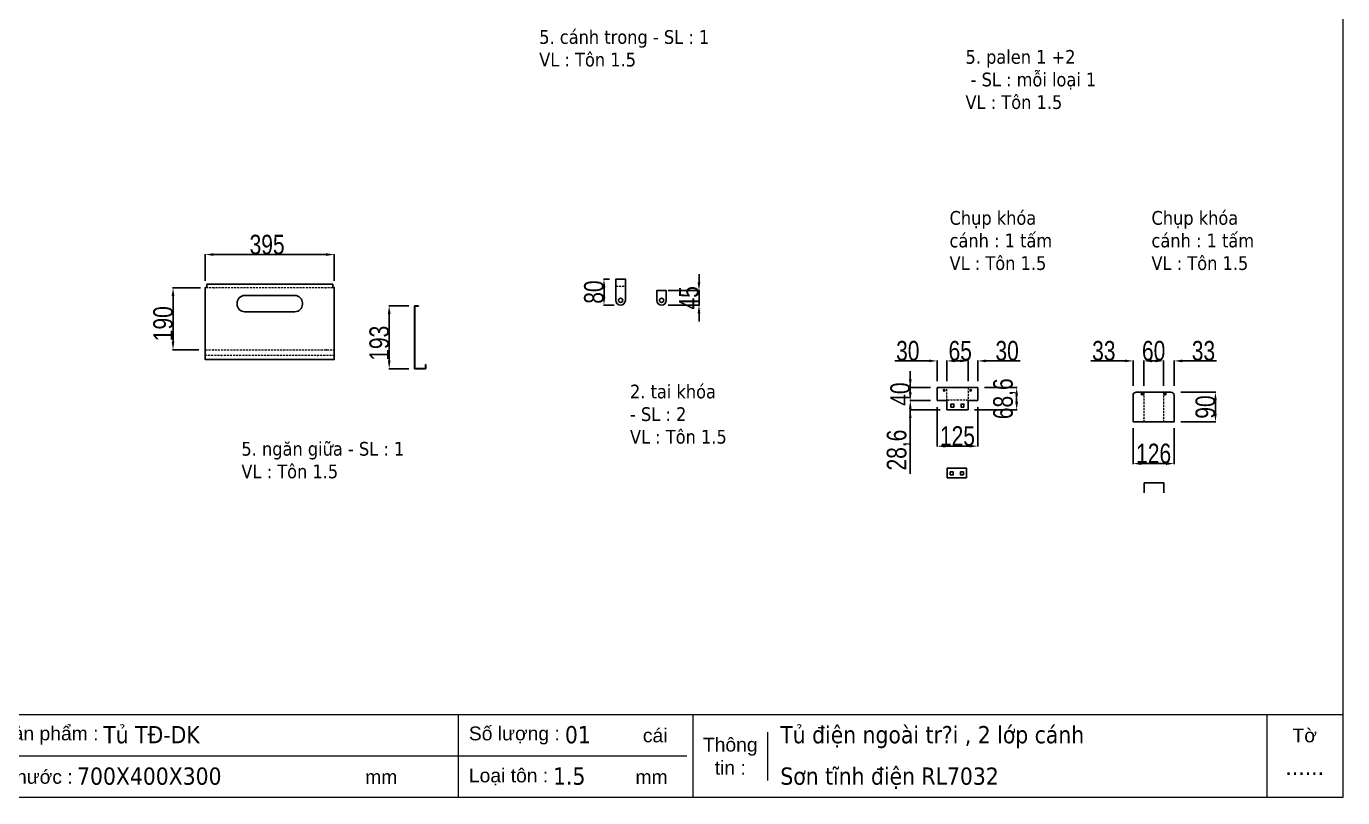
# Model space of a CAD drawing. Header units: inches. Extents: x 21 to 136330, y 8 to 58290.
# Drawn here: x 16728 to 20756, y 14680 to 17039 of the extents above; entities that cross this region are included whole.
import ezdxf
from ezdxf.enums import TextEntityAlignment as Align

# ---------------------------------------------------------------- set-up
doc = ezdxf.new("R2010")
doc.units = ezdxf.units.IN
doc.header["$MEASUREMENT"] = 0
doc.linetypes.add('HIDDEN', pattern=[9.525, 6.35, -3.175])
doc.layers.add('0 TĂNG CỨNG', color=7, linetype='Continuous', lineweight=15)
doc.layers.add('@.0.DM. NÉT ĐỨT', color=8, linetype='HIDDEN', lineweight=9)
for name, color, linetype in [('@.0.DM. NÉT CHÍNH', 7, 'Continuous'), ('@.0.DM. NÉT CHÍNH @ 1', 7, 'Continuous'), ('@.DM. ĐIỂM DẤU', 1, 'Continuous')]:
    doc.layers.add(name, color=color, linetype=linetype)
doc.layers.add('@.DM. KÍCH THƯỚC', color=8, linetype='Continuous', transparency=0.2)
doc.layers.add('@.DM. KÍCH THƯỚC @ 1', color=8, linetype='Continuous', transparency=0.2)
doc.styles.add('ARIAL', font='arial.ttf')
doc.styles.add('Note Text (ISO)', font='tahoma.ttf')
doc.styles.add('roman', font='roman.shx', dxfattribs={"width": 0.8})
doc.styles.add('Tahoma (Input Text)', font='tahoma.ttf')
doc.dimstyles.new('Kích thước Duy Mạnh', dxfattribs={"dimtxt": 30, "dimasz": 25, "dimexe": 1.25, "dimexo": 20, "dimtad": 1, "dimdec": 1, "dimtxsty": 'roman', "dimcen": 2.5, "dimclrd": 8, "dimclre": 8, "dimclrt": 2, "dimadec": 0, "dimazin": 0, "dimtfac": 1, "dimtdec": 1, "dimtix": 1, "dimtmove": 0, "dimatfit": 3, "dimfxl": 1, "dimtfillclr": 1, "dimarcsym": 0})

# ---------------------------------------------------------------- blocks, each defined once
blk = doc.blocks.new('*D1438')
at = {"layer": '@.DM. KÍCH THƯỚC', "color": 8, "lineweight": -2, "transparency": 16777216}
for p, q in [((17275.4, 16260.4), (17275.4, 16342.3)), ((17670.4, 16260.4), (17670.4, 16342.3))]:
    blk.add_line(p, q, dxfattribs=at)
at = {"layer": '@.DM. KÍCH THƯỚC', "lineweight": -2, "transparency": 16777216}
blk.add_line((17300.4, 16341), (17645.4, 16341), dxfattribs=at)
at = {"layer": '@.DM. KÍCH THƯỚC', "transparency": 16777216}
for points in [[(17300.4, 16345.2), (17300.4, 16336.8), (17275.4, 16341)], [(17645.4, 16345.2), (17645.4, 16336.8), (17670.4, 16341)]]:
    blk.add_solid(points, dxfattribs=at)
at = {"layer": 'Defpoints', "color": 0, "transparency": 16777216}
for p in [(17670.4, 16341), (17275.4, 16240.4), (17670.4, 16240.4)]:
    blk.add_point(p, dxfattribs=at)
at = {"layer": '@.DM. KÍCH THƯỚC', "color": 2, "transparency": 16777216, "insert": (17411.1, 16401.6), "char_height": 60, "attachment_point": 1, "style": 'roman'}
blk.add_mtext('395', dxfattribs=at)
blk = doc.blocks.new('*D1439')
at = {"layer": '@.DM. KÍCH THƯỚC', "color": 8, "lineweight": -2, "transparency": 16777216}
for p, q in [((17260.4, 16239.3), (17175.5, 16239.3)), ((17256.1, 16049.8), (17175.5, 16049.8))]:
    blk.add_line(p, q, dxfattribs=at)
at = {"layer": '@.DM. KÍCH THƯỚC', "lineweight": -2, "transparency": 16777216}
blk.add_line((17176.8, 16074.8), (17176.8, 16214.3), dxfattribs=at)
at = {"layer": '@.DM. KÍCH THƯỚC', "transparency": 16777216}
for points in [[(17172.6, 16214.3), (17181, 16214.3), (17176.8, 16239.3)], [(17172.6, 16074.8), (17181, 16074.8), (17176.8, 16049.8)]]:
    blk.add_solid(points, dxfattribs=at)
at = {"layer": 'Defpoints', "color": 0, "transparency": 16777216}
for p in [(17176.8, 16239.3), (17280.4, 16239.3), (17276.1, 16049.8)]:
    blk.add_point(p, dxfattribs=at)
at = {"layer": '@.DM. KÍCH THƯỚC', "color": 2, "transparency": 16777216, "insert": (17116.2, 16075.9), "char_height": 60, "attachment_point": 1, "rotation": 90, "style": 'roman'}
blk.add_mtext('190', dxfattribs=at)
blk = doc.blocks.new('*D1440')
at = {"layer": '@.DM. KÍCH THƯỚC', "color": 8, "lineweight": -2, "transparency": 16777216}
for p, q in [((17898.3, 16184.6), (17837, 16184.6)), ((17898.3, 15991.4), (17837, 15991.4))]:
    blk.add_line(p, q, dxfattribs=at)
at = {"layer": '@.DM. KÍCH THƯỚC', "lineweight": -2, "transparency": 16777216}
blk.add_line((17838.3, 16016.4), (17838.3, 16159.6), dxfattribs=at)
at = {"layer": '@.DM. KÍCH THƯỚC', "transparency": 16777216}
for points in [[(17834.1, 16159.6), (17842.5, 16159.6), (17838.3, 16184.6)], [(17834.1, 16016.4), (17842.5, 16016.4), (17838.3, 15991.4)]]:
    blk.add_solid(points, dxfattribs=at)
at = {"layer": 'Defpoints', "color": 0, "transparency": 16777216}
for p in [(17838.3, 16184.6), (17918.3, 16184.6), (17918.3, 15991.4)]:
    blk.add_point(p, dxfattribs=at)
at = {"layer": '@.DM. KÍCH THƯỚC', "color": 2, "transparency": 16777216, "insert": (17777.7, 16016.1), "char_height": 60, "attachment_point": 1, "rotation": 90, "style": 'roman'}
blk.add_mtext('193', dxfattribs=at)
blk = doc.blocks.new('*D1441')
at = {"layer": '@.DM. KÍCH THƯỚC', "color": 8, "lineweight": -2, "transparency": 16777216}
for p, q in [((20260.7, 15919.6), (20368, 15919.6)), ((20260.7, 15829.6), (20368, 15829.6))]:
    blk.add_line(p, q, dxfattribs=at)
at = {"layer": '@.DM. KÍCH THƯỚC', "lineweight": -2, "transparency": 16777216}
blk.add_line((20366.8, 15894.6), (20366.8, 15854.6), dxfattribs=at)
at = {"layer": '@.DM. KÍCH THƯỚC', "transparency": 16777216}
for points in [[(20362.6, 15894.6), (20371, 15894.6), (20366.8, 15919.6)], [(20362.6, 15854.6), (20371, 15854.6), (20366.8, 15829.6)]]:
    blk.add_solid(points, dxfattribs=at)
at = {"layer": 'Defpoints', "color": 0, "transparency": 16777216}
for p in [(20240.7, 15919.6), (20240.7, 15829.6), (20366.8, 15829.6)]:
    blk.add_point(p, dxfattribs=at)
at = {"layer": '@.DM. KÍCH THƯỚC', "color": 2, "transparency": 16777216, "insert": (20336.2, 15874.6), "char_height": 60, "attachment_point": 5, "rotation": 90, "style": 'roman'}
blk.add_mtext('90', dxfattribs=at)
blk = doc.blocks.new('*D1442')
at = {"layer": '@.DM. KÍCH THƯỚC', "color": 8, "lineweight": -2, "transparency": 16777216}
for p, q in [((20114.7, 15809.6), (20114.7, 15700.2)), ((20240.7, 15809.6), (20240.7, 15700.2))]:
    blk.add_line(p, q, dxfattribs=at)
at = {"layer": '@.DM. KÍCH THƯỚC', "lineweight": -2, "transparency": 16777216}
blk.add_line((20139.7, 15701.5), (20215.7, 15701.5), dxfattribs=at)
at = {"layer": '@.DM. KÍCH THƯỚC', "transparency": 16777216}
for points in [[(20139.7, 15705.7), (20139.7, 15697.3), (20114.7, 15701.5)], [(20215.7, 15705.7), (20215.7, 15697.3), (20240.7, 15701.5)]]:
    blk.add_solid(points, dxfattribs=at)
at = {"layer": 'Defpoints', "color": 0, "transparency": 16777216}
for p in [(20114.7, 15829.6), (20240.7, 15829.6), (20240.7, 15701.5)]:
    blk.add_point(p, dxfattribs=at)
at = {"layer": '@.DM. KÍCH THƯỚC', "color": 2, "transparency": 16777216, "insert": (20177.7, 15732.1), "char_height": 60, "attachment_point": 5, "style": 'roman'}
blk.add_mtext('126', dxfattribs=at)
blk = doc.blocks.new('*D1443')
at = {"layer": '@.DM. KÍCH THƯỚC', "lineweight": -2, "transparency": 16777216}
for p, q in [((20089.7, 16015.6), (19985.7, 16015.6)), ((20172.7, 16015.6), (20197.7, 16015.6))]:
    blk.add_line(p, q, dxfattribs=at)
at = {"layer": '@.DM. KÍCH THƯỚC', "color": 8, "lineweight": -2, "transparency": 16777216}
for p, q in [((20114.7, 15939.6), (20114.7, 16016.9)), ((20147.7, 15939.6), (20147.7, 16016.9))]:
    blk.add_line(p, q, dxfattribs=at)
at = {"layer": '@.DM. KÍCH THƯỚC', "transparency": 16777216}
for points in [[(20089.7, 16019.8), (20089.7, 16011.5), (20114.7, 16015.6)], [(20172.7, 16019.8), (20172.7, 16011.5), (20147.7, 16015.6)]]:
    blk.add_solid(points, dxfattribs=at)
at = {"layer": 'Defpoints', "color": 0, "transparency": 16777216}
for p in [(20147.7, 16015.6), (20114.7, 15919.6), (20147.7, 15919.6)]:
    blk.add_point(p, dxfattribs=at)
at = {"layer": '@.DM. KÍCH THƯỚC', "color": 2, "transparency": 16777216, "insert": (20025.2, 16046.3), "char_height": 60, "attachment_point": 5, "style": 'roman'}
blk.add_mtext('33', dxfattribs=at)
blk = doc.blocks.new('*D1444')
at = {"layer": '@.DM. KÍCH THƯỚC', "color": 8, "lineweight": -2, "transparency": 16777216}
for p, q in [((20147.7, 15939.6), (20147.7, 16016.9)), ((20207.7, 15939.6), (20207.7, 16016.9))]:
    blk.add_line(p, q, dxfattribs=at)
at = {"layer": '@.DM. KÍCH THƯỚC', "lineweight": -2, "transparency": 16777216}
blk.add_line((20172.7, 16015.6), (20182.7, 16015.6), dxfattribs=at)
at = {"layer": '@.DM. KÍCH THƯỚC', "transparency": 16777216}
for points in [[(20172.7, 16019.8), (20172.7, 16011.5), (20147.7, 16015.6)], [(20182.7, 16019.8), (20182.7, 16011.5), (20207.7, 16015.6)]]:
    blk.add_solid(points, dxfattribs=at)
at = {"layer": 'Defpoints', "color": 0, "transparency": 16777216}
for p in [(20207.7, 16015.6), (20147.7, 15919.6), (20207.7, 15919.6)]:
    blk.add_point(p, dxfattribs=at)
at = {"layer": '@.DM. KÍCH THƯỚC', "color": 2, "transparency": 16777216, "insert": (20177.7, 16046.3), "char_height": 60, "attachment_point": 5, "style": 'roman'}
blk.add_mtext('60', dxfattribs=at)
blk = doc.blocks.new('*D1428')
at = {"layer": '@.DM. KÍCH THƯỚC', "lineweight": -2, "transparency": 16777216}
for p, q in [((20182.7, 16015.6), (20157.7, 16015.6)), ((20265.7, 16015.6), (20369.6, 16015.6))]:
    blk.add_line(p, q, dxfattribs=at)
at = {"layer": '@.DM. KÍCH THƯỚC', "color": 8, "lineweight": -2, "transparency": 16777216}
for p, q in [((20207.7, 15939.6), (20207.7, 16016.9)), ((20240.7, 15939.6), (20240.7, 16016.9))]:
    blk.add_line(p, q, dxfattribs=at)
at = {"layer": '@.DM. KÍCH THƯỚC', "transparency": 16777216}
for points in [[(20182.7, 16019.8), (20182.7, 16011.5), (20207.7, 16015.6)], [(20265.7, 16019.8), (20265.7, 16011.5), (20240.7, 16015.6)]]:
    blk.add_solid(points, dxfattribs=at)
at = {"layer": 'Defpoints', "color": 0, "transparency": 16777216}
for p in [(20240.7, 16015.6), (20207.7, 15919.6), (20240.7, 15919.6)]:
    blk.add_point(p, dxfattribs=at)
at = {"layer": '@.DM. KÍCH THƯỚC', "color": 2, "transparency": 16777216, "insert": (20330.1, 16046.3), "char_height": 60, "attachment_point": 5, "style": 'roman'}
blk.add_mtext('33', dxfattribs=at)
blk = doc.blocks.new('*D1429')
at = {"layer": '@.DM. KÍCH THƯỚC', "color": 8, "lineweight": -2, "transparency": 16777216}
for p, q in [((19514.8, 15874.1), (19514.8, 15753.6)), ((19639.8, 15874.1), (19639.8, 15753.6))]:
    blk.add_line(p, q, dxfattribs=at)
at = {"layer": '@.DM. KÍCH THƯỚC', "lineweight": -2, "transparency": 16777216}
blk.add_line((19539.8, 15754.9), (19614.8, 15754.9), dxfattribs=at)
at = {"layer": '@.DM. KÍCH THƯỚC', "transparency": 16777216}
for points in [[(19539.8, 15759), (19539.8, 15750.7), (19514.8, 15754.9)], [(19614.8, 15759), (19614.8, 15750.7), (19639.8, 15754.9)]]:
    blk.add_solid(points, dxfattribs=at)
at = {"layer": 'Defpoints', "color": 0, "transparency": 16777216}
for p in [(19514.8, 15894.1), (19639.8, 15894.1), (19639.8, 15754.9)]:
    blk.add_point(p, dxfattribs=at)
at = {"layer": '@.DM. KÍCH THƯỚC', "color": 2, "transparency": 16777216, "insert": (19577.3, 15785.5), "char_height": 60, "attachment_point": 5, "style": 'roman'}
blk.add_mtext('125', dxfattribs=at)
blk = doc.blocks.new('*D1430')
at = {"layer": '@.DM. KÍCH THƯỚC', "color": 8, "lineweight": -2, "transparency": 16777216}
for p, q in [((19659.8, 15934.1), (19759.8, 15934.1)), ((19629.8, 15865.5), (19759.8, 15865.5))]:
    blk.add_line(p, q, dxfattribs=at)
at = {"layer": '@.DM. KÍCH THƯỚC', "lineweight": -2, "transparency": 16777216}
blk.add_line((19758.5, 15909.1), (19758.5, 15890.5), dxfattribs=at)
at = {"layer": '@.DM. KÍCH THƯỚC', "transparency": 16777216}
for points in [[(19754.4, 15909.1), (19762.7, 15909.1), (19758.5, 15934.1)], [(19754.4, 15890.5), (19762.7, 15890.5), (19758.5, 15865.5)]]:
    blk.add_solid(points, dxfattribs=at)
at = {"layer": 'Defpoints', "color": 0, "transparency": 16777216}
for p in [(19639.8, 15934.1), (19609.8, 15865.5), (19758.5, 15865.5)]:
    blk.add_point(p, dxfattribs=at)
at = {"layer": '@.DM. KÍCH THƯỚC', "color": 2, "transparency": 16777216, "insert": (19722.2, 15899.8), "char_height": 60, "attachment_point": 5, "rotation": 90, "style": 'roman'}
blk.add_mtext('68,6', dxfattribs=at)
blk = doc.blocks.new('*D1431')
at = {"layer": '@.DM. KÍCH THƯỚC', "lineweight": -2, "transparency": 16777216}
for p, q in [((19432.9, 15959.1), (19432.9, 15984.1)), ((19432.9, 15869.1), (19432.9, 15844.1))]:
    blk.add_line(p, q, dxfattribs=at)
at = {"layer": '@.DM. KÍCH THƯỚC', "color": 8, "lineweight": -2, "transparency": 16777216}
for p, q in [((19494.8, 15934.1), (19431.7, 15934.1)), ((19494.8, 15894.1), (19431.7, 15894.1))]:
    blk.add_line(p, q, dxfattribs=at)
at = {"layer": '@.DM. KÍCH THƯỚC', "transparency": 16777216}
for points in [[(19428.8, 15959.1), (19437.1, 15959.1), (19432.9, 15934.1)], [(19428.8, 15869.1), (19437.1, 15869.1), (19432.9, 15894.1)]]:
    blk.add_solid(points, dxfattribs=at)
at = {"layer": 'Defpoints', "color": 0, "transparency": 16777216}
for p in [(19514.8, 15934.1), (19432.9, 15894.1), (19514.8, 15894.1)]:
    blk.add_point(p, dxfattribs=at)
at = {"layer": '@.DM. KÍCH THƯỚC', "color": 2, "transparency": 16777216, "insert": (19402.3, 15914.1), "char_height": 60, "attachment_point": 5, "rotation": 90, "style": 'roman'}
blk.add_mtext('40', dxfattribs=at)
blk = doc.blocks.new('*D1432')
at = {"layer": '@.DM. KÍCH THƯỚC', "lineweight": -2, "transparency": 16777216}
for p, q in [((19432.9, 15919.1), (19432.9, 15944.1)), ((19432.9, 15840.5), (19432.9, 15670.2))]:
    blk.add_line(p, q, dxfattribs=at)
at = {"layer": '@.DM. KÍCH THƯỚC', "color": 8, "lineweight": -2, "transparency": 16777216}
for p, q in [((19494.8, 15894.1), (19431.7, 15894.1)), ((19524.8, 15865.5), (19431.7, 15865.5))]:
    blk.add_line(p, q, dxfattribs=at)
at = {"layer": '@.DM. KÍCH THƯỚC', "transparency": 16777216}
for points in [[(19428.8, 15919.1), (19437.1, 15919.1), (19432.9, 15894.1)], [(19428.8, 15840.5), (19437.1, 15840.5), (19432.9, 15865.5)]]:
    blk.add_solid(points, dxfattribs=at)
at = {"layer": 'Defpoints', "color": 0, "transparency": 16777216}
for p in [(19514.8, 15894.1), (19432.9, 15865.5), (19544.8, 15865.5)]:
    blk.add_point(p, dxfattribs=at)
at = {"layer": '@.DM. KÍCH THƯỚC', "color": 2, "transparency": 16777216, "insert": (19396.6, 15742.9), "char_height": 60, "attachment_point": 5, "rotation": 90, "style": 'roman'}
blk.add_mtext('28,6', dxfattribs=at)
blk = doc.blocks.new('*D1433')
at = {"layer": '@.DM. KÍCH THƯỚC', "lineweight": -2, "transparency": 16777216}
for p, q in [((19489.8, 16015.6), (19385.8, 16015.6)), ((19569.8, 16015.6), (19594.8, 16015.6))]:
    blk.add_line(p, q, dxfattribs=at)
at = {"layer": '@.DM. KÍCH THƯỚC', "color": 8, "lineweight": -2, "transparency": 16777216}
for p, q in [((19514.8, 15954.1), (19514.8, 16016.9)), ((19544.8, 15954.1), (19544.8, 16016.9))]:
    blk.add_line(p, q, dxfattribs=at)
at = {"layer": '@.DM. KÍCH THƯỚC', "transparency": 16777216}
for points in [[(19489.8, 16019.8), (19489.8, 16011.5), (19514.8, 16015.6)], [(19569.8, 16019.8), (19569.8, 16011.5), (19544.8, 16015.6)]]:
    blk.add_solid(points, dxfattribs=at)
at = {"layer": 'Defpoints', "color": 0, "transparency": 16777216}
for p in [(19544.8, 16015.6), (19514.8, 15934.1), (19544.8, 15934.1)]:
    blk.add_point(p, dxfattribs=at)
at = {"layer": '@.DM. KÍCH THƯỚC', "color": 2, "transparency": 16777216, "insert": (19425.3, 16046.3), "char_height": 60, "attachment_point": 5, "style": 'roman'}
blk.add_mtext('30', dxfattribs=at)
blk = doc.blocks.new('*D1434')
at = {"layer": '@.DM. KÍCH THƯỚC', "color": 8, "lineweight": -2, "transparency": 16777216}
for p, q in [((19544.8, 15954.1), (19544.8, 16016.9)), ((19609.8, 15954.1), (19609.8, 16016.9))]:
    blk.add_line(p, q, dxfattribs=at)
at = {"layer": '@.DM. KÍCH THƯỚC', "lineweight": -2, "transparency": 16777216}
blk.add_line((19569.8, 16015.6), (19584.8, 16015.6), dxfattribs=at)
at = {"layer": '@.DM. KÍCH THƯỚC', "transparency": 16777216}
for points in [[(19569.8, 16019.8), (19569.8, 16011.5), (19544.8, 16015.6)], [(19584.8, 16019.8), (19584.8, 16011.5), (19609.8, 16015.6)]]:
    blk.add_solid(points, dxfattribs=at)
at = {"layer": 'Defpoints', "color": 0, "transparency": 16777216}
for p in [(19609.8, 16015.6), (19544.8, 15934.1), (19609.8, 15934.1)]:
    blk.add_point(p, dxfattribs=at)
at = {"layer": '@.DM. KÍCH THƯỚC', "color": 2, "transparency": 16777216, "insert": (19585.8, 16046.3), "char_height": 60, "attachment_point": 5, "style": 'roman'}
blk.add_mtext('65', dxfattribs=at)
blk = doc.blocks.new('*D1435')
at = {"layer": '@.DM. KÍCH THƯỚC', "lineweight": -2, "transparency": 16777216}
for p, q in [((19584.8, 16015.6), (19559.8, 16015.6)), ((19664.8, 16015.6), (19768.8, 16015.6))]:
    blk.add_line(p, q, dxfattribs=at)
at = {"layer": '@.DM. KÍCH THƯỚC', "color": 8, "lineweight": -2, "transparency": 16777216}
for p, q in [((19609.8, 15954.1), (19609.8, 16016.9)), ((19639.8, 15954.1), (19639.8, 16016.9))]:
    blk.add_line(p, q, dxfattribs=at)
at = {"layer": '@.DM. KÍCH THƯỚC', "transparency": 16777216}
for points in [[(19584.8, 16019.8), (19584.8, 16011.5), (19609.8, 16015.6)], [(19664.8, 16019.8), (19664.8, 16011.5), (19639.8, 16015.6)]]:
    blk.add_solid(points, dxfattribs=at)
at = {"layer": 'Defpoints', "color": 0, "transparency": 16777216}
for p in [(19639.8, 16015.6), (19609.8, 15934.1), (19639.8, 15934.1)]:
    blk.add_point(p, dxfattribs=at)
at = {"layer": '@.DM. KÍCH THƯỚC', "color": 2, "transparency": 16777216, "insert": (19729.3, 16046.3), "char_height": 60, "attachment_point": 5, "style": 'roman'}
blk.add_mtext('30', dxfattribs=at)
blk = doc.blocks.new('*D1436')
at = {"layer": '@.0.DM. NÉT CHÍNH', "lineweight": -2, "transparency": 16777216}
for p, q in [((18786.4, 16255.9), (18786.4, 16280.9)), ((18786.4, 16186.4), (18786.4, 16230.9)), ((18786.4, 16161.4), (18786.4, 16136.4))]:
    blk.add_line(p, q, dxfattribs=at)
at = {"layer": '@.0.DM. NÉT CHÍNH', "color": 8, "lineweight": -2, "transparency": 16777216}
for p, q in [((18691.8, 16230.9), (18787.6, 16230.9)), ((18691.8, 16186.4), (18787.6, 16186.4))]:
    blk.add_line(p, q, dxfattribs=at)
at = {"layer": '@.0.DM. NÉT CHÍNH', "transparency": 16777216}
for points in [[(18782.2, 16255.9), (18790.5, 16255.9), (18786.4, 16230.9)], [(18782.2, 16161.4), (18790.5, 16161.4), (18786.4, 16186.4)]]:
    blk.add_solid(points, dxfattribs=at)
at = {"layer": 'Defpoints', "color": 0, "transparency": 16777216}
for p in [(18671.8, 16230.9), (18786.4, 16230.9), (18671.8, 16186.4)]:
    blk.add_point(p, dxfattribs=at)
at = {"layer": '@.0.DM. NÉT CHÍNH', "color": 2, "transparency": 16777216, "insert": (18755.7, 16208.7), "char_height": 60, "attachment_point": 5, "rotation": 90, "style": 'roman'}
blk.add_mtext('45', dxfattribs=at)
blk = doc.blocks.new('*D1437')
at = {"layer": '@.0.DM. NÉT CHÍNH', "color": 8, "lineweight": -2, "transparency": 16777216}
for p, q in [((18512, 16265.9), (18494.4, 16265.9)), ((18526.5, 16186.4), (18494.4, 16186.4))]:
    blk.add_line(p, q, dxfattribs=at)
at = {"layer": '@.0.DM. NÉT CHÍNH', "lineweight": -2, "transparency": 16777216}
blk.add_line((18495.7, 16211.4), (18495.7, 16240.9), dxfattribs=at)
at = {"layer": '@.0.DM. NÉT CHÍNH', "transparency": 16777216}
for points in [[(18491.5, 16240.9), (18499.8, 16240.9), (18495.7, 16265.9)], [(18491.5, 16211.4), (18499.8, 16211.4), (18495.7, 16186.4)]]:
    blk.add_solid(points, dxfattribs=at)
at = {"layer": 'Defpoints', "color": 0, "transparency": 16777216}
for p in [(18495.7, 16265.9), (18532, 16265.9), (18546.5, 16186.4)]:
    blk.add_point(p, dxfattribs=at)
at = {"layer": '@.0.DM. NÉT CHÍNH', "color": 2, "transparency": 16777216, "insert": (18465, 16226.2), "char_height": 60, "attachment_point": 5, "rotation": 90, "style": 'roman'}
blk.add_mtext('80', dxfattribs=at)
blk = doc.blocks.new('KHUNG KT1')
at = {"color": 7}
for p, q in [((7128, -4752), (0, -4752)), ((4052.8, -4752), (4052.8, -5040)), ((4868.8, -4752), (4868.8, -5040)), ((6864, -4752), (6864, -5040)), ((5128.7, -4812), (5128.7, -4980)), ((4848, -4896), (0, -4896))]:
    blk.add_line(p, q, dxfattribs=at)
blk.add_lwpolyline([(0, 0), (7128, 0), (7128, -5040), (0, -5040)], close=True, dxfattribs=at)
at = {"color": 2, "char_height": 48, "style": 'ARIAL'}
for s, insert, width, attachment_point in [('  Tên sản phẩm :', (2299.1, -4824), 2202.321, 4), ('  Số lượng :', (4052.8, -4824), 2202.321, 4), ('cái', (4695, -4824), 2202.321, 4), ('Tờ', (6996, -4824), 264, 5), ('Thông\\Ptin :', (4998.8, -4896), 259.945, 5), ('  Kích thước :', (2307, -4968), 2202.321, 4), ('  Loại tôn :', (4052.8, -4968), 2202.321, 4), ('mm', (3729.5, -4968), 2202.321, 4), ('mm', (4669.3, -4968), 2202.321, 4)]:
    blk.add_mtext(s, dxfattribs=dict(at, insert=insert, width=width, attachment_point=attachment_point))
at = {"color": 1, "style": 'Tahoma (Input Text)', "flags": 8}
for tag, p in [('#01', (328.9, -4851.1)), ('#03', (1514.7, -4846.3)), ('#05', (2819, -4851.1)), ('#07', (4424, -4851.1)), ('#09', (5172.9, -4851.1)), ('#02', (189.8, -4995.1)), ('#04', (1755.3, -4995.1)), ('#06', (2727.8, -4995.1)), ('#08', (4382.7, -4995.1)), ('#10', (5172.9, -4995.1))]:
    blk.add_attdef(tag, p, '', height=60, dxfattribs=at)
blk.add_attdef('#11', text='', height=60, dxfattribs=at).set_placement((6996, -4961.6), align=Align.CENTER)
at = {"layer": '0 TĂNG CỨNG', "color": 1, "style": 'ARIAL'}
blk.add_attdef('#12', (852.8, -4987.6), '', height=60, dxfattribs=at)

msp = doc.modelspace()

# ---------------------------------------------------------------- linework, layer by layer
at = {"lineweight": -2}
for p, q in [((17280.3504, 16239.3391), (17280.3504, 16240.3107)), ((17665.3504, 16239.3391), (17665.3504, 16240.3107))]:
    msp.add_line(p, q, dxfattribs=at)
at = {"layer": '@.0.DM. NÉT CHÍNH'}
for p, q in [((18534.8241, 16244.4073), (18533.9042, 16244.4073)), ((18555.2628, 16244.4073), (18554.3429, 16244.4073)), ((19514.8086, 15894.0999), (19514.8086, 15934.0999)), ((19514.8086, 15934.0999), (19544.8086, 15934.0999)), ((19544.6086, 15924.0999), (19544.6086, 15923.0999)), ((19609.8086, 15934.0999), (19544.8086, 15934.0999)), ((19609.8086, 15934.0999), (19639.8086, 15934.0999)), ((19610.0086, 15924.0999), (19610.0086, 15923.0999)), ((19639.8086, 15934.0999), (19639.8086, 15894.0999)), ((19514.8086, 15894.0999), (19544.8086, 15894.0999)), ((19544.6086, 15904.0999), (19544.6086, 15905.0999)), ((19544.8086, 15894.0999), (19544.8086, 15865.4999)), ((19549.7958, 15895.2999), (19550.7958, 15895.2999)), ((19604.8214, 15895.2999), (19603.8214, 15895.2999)), ((19609.8086, 15865.4999), (19609.8086, 15894.0999)), ((19609.8086, 15894.0999), (19639.8086, 15894.0999)), ((19610.0086, 15904.0999), (19610.0086, 15905.0999)), ((20147.6644, 15909.641), (20147.6644, 15908.641)), ((20207.6644, 15909.641), (20207.6644, 15908.641)), ((19544.8086, 15865.4999), (19609.8086, 15865.4999)), ((20147.6644, 15839.641), (20147.6644, 15840.641)), ((20207.6644, 15839.641), (20207.6644, 15840.641)), ((19545.5118, 15657.4982), (19605.5118, 15657.4982))]:
    msp.add_line(p, q, dxfattribs=at)
at = {"layer": '@.0.DM. NÉT CHÍNH', "color": 0}
for p, q in [((17915.9018, 15991.3954), (17915.9018, 16184.6164)), ((17927.9018, 16184.6164), (17915.9018, 16184.6164)), ((17917.1018, 15992.5954), (17917.1018, 16183.4164)), ((17927.9018, 16183.4164), (17917.1018, 16183.4164)), ((17927.9018, 16183.4164), (17927.9018, 16184.6164)), ((17917.1018, 15992.5954), (17950.9018, 15992.5954)), ((17949.7018, 15991.3954), (17949.7018, 16005.0167)), ((17949.7018, 16005.0167), (17950.9018, 16005.0167)), ((17950.9018, 16005.0167), (17950.9018, 15992.5954)), ((17949.7018, 15991.3954), (17915.9018, 15991.3954))]:
    msp.add_line(p, q, dxfattribs=at)
msp.add_lwpolyline([(17275.3504, 16030.855), (17275.3504, 16050.855), (17275.3504, 16240.3819), (17280.3504, 16240.3819), (17280.3504, 16250.2962), (17665.3504, 16250.2962), (17665.3504, 16240.3819), (17670.3504, 16240.3819), (17670.3504, 16050.855), (17670.3504, 16030.855), (17670.3504, 16019.9407), (17275.3504, 16019.9407)], close=True, dxfattribs=at)
at = {"layer": '@.0.DM. NÉT CHÍNH'}
for points in [[(18561.0184, 16200.9073, -1), (18532.0184, 16200.9073), (18532.0184, 16265.9073), (18561.0184, 16265.9073)], [(18686.3232, 16200.9073, -1), (18657.3232, 16200.9073), (18657.3232, 16230.9073), (18686.3232, 16230.9073)], [(20114.6644, 15829.641), (20240.6644, 15829.641), (20240.6644, 15909.641, 0.414213562), (20230.6644, 15919.641), (20124.6644, 15919.641, 0.414213562), (20114.6644, 15909.641)]]:
    msp.add_lwpolyline(points, format="xyb", close=True, dxfattribs=at)
at = {"layer": '@.0.DM. NÉT CHÍNH', "color": 0}
msp.add_lwpolyline([(17395.8504, 16215.8194), (17549.8504, 16215.8194, -0.414213562), (17572.8504, 16192.8194), (17572.8504, 16188.8194, -0.414213562), (17549.8504, 16165.8194), (17395.8504, 16165.8194, -0.414213562), (17372.8504, 16188.8194), (17372.8504, 16192.8194, -0.414213562)], format="xyb", close=True, dxfattribs=at)
at = {"layer": '@.0.DM. NÉT CHÍNH'}
for points in [[(19557.3086, 15874.6301), (19566.3086, 15874.6301), (19566.3086, 15883.6301), (19557.3086, 15883.6301)], [(19597.3086, 15874.6301), (19588.3086, 15874.6301), (19588.3086, 15883.6301), (19597.3086, 15883.6301)], [(19555.5118, 15666.8284), (19564.5118, 15666.8284), (19564.5118, 15675.8284), (19555.5118, 15675.8284)], [(19595.5118, 15666.8284), (19586.5118, 15666.8284), (19586.5118, 15675.8284), (19595.5118, 15675.8284)]]:
    msp.add_lwpolyline(points, close=True, dxfattribs=at)
for points in [[(19545.5118, 15657.4982), (19545.5118, 15687.4982), (19605.5118, 15687.4982), (19605.5118, 15657.4982)], [(20148.7846, 15612.2794), (20148.7846, 15642.2794), (20208.7846, 15642.2794), (20208.7846, 15612.2794)]]:
    msp.add_lwpolyline(points, dxfattribs=at)
for centre, radius in [((18546.5184, 16200.9073), 6.5), ((18671.8232, 16200.9073), 6.5), ((19536.8086, 15925.5999), 2.5), ((19617.8086, 15925.5999), 2.5), ((20142.6644, 15914.641), 3), ((20212.6644, 15914.641), 3)]:
    msp.add_circle(centre, radius, dxfattribs=at)
at = {"layer": '@.0.DM. NÉT ĐỨT'}
for p, q in [((17665.3504, 16239.3391), (17280.3504, 16239.3391)), ((18532.0184, 16244.4073), (18560.8122, 16244.4073)), ((17276.0534, 16049.8122), (17669.6475, 16049.8122)), ((17671.5504, 16031.8978), (17274.1504, 16031.8978)), ((19544.6086, 15894.0999), (19544.6086, 15934.0999)), ((19610.0086, 15934.0999), (19610.0086, 15894.0999)), ((20147.6644, 15919.641), (20147.6644, 15829.641)), ((20207.6644, 15919.641), (20207.6644, 15829.641)), ((19609.8086, 15895.2999), (19544.8086, 15895.2999))]:
    msp.add_line(p, q, dxfattribs=at)
at = {"layer": '@.DM. ĐIỂM DẤU'}
for p, q in [((17301.2541, 16239.3391), (17303.2541, 16239.3391)), ((17644.4468, 16239.3391), (17642.4468, 16239.3391)), ((17299.4492, 16049.8122), (17301.4492, 16049.8122)), ((17646.2517, 16049.8122), (17644.2517, 16049.8122)), ((17325.5984, 16031.8978), (17327.5984, 16031.8978)), ((17620.1024, 16031.8978), (17618.1024, 16031.8978))]:
    msp.add_line(p, q, dxfattribs=at)

# ---------------------------------------------------------------- block references
at = {"layer": '0 TĂNG CỨNG', "color": 1}
ref = msp.add_blockref('KHUNG KT1', (14482.0575, 19115.7969), dxfattribs=dict(at, xscale=0.8802084669719292, yscale=0.8802084669719292, zscale=0.8802084669719292))
ref.add_attrib('#05', 'Tủ TĐ-DK', (16963.3731, 14845.8524), dxfattribs={"layer": '0', "color": 1, "height": 52.81251, "style": 'Tahoma (Input Text)'})
ref.add_attrib('#06', '700X400X300', (16883.1273, 14719.1024), dxfattribs={"layer": '0', "color": 1, "height": 52.812508, "style": 'Tahoma (Input Text)'})
ref.add_attrib('#07', '01', (18376.1128, 14845.8524), dxfattribs={"layer": '0', "color": 1, "height": 52.81251, "style": 'Tahoma (Input Text)'})
ref.add_attrib('#08', '1.5', (18339.7065, 14719.1024), dxfattribs={"layer": '0', "color": 1, "height": 52.81251, "style": 'Tahoma (Input Text)'})
ref.add_attrib('#10', 'Sơn tĩnh điện RL7032', (19035.2878, 14719.1024), dxfattribs={"layer": '0', "color": 1, "height": 52.812508, "style": 'Tahoma (Input Text)'})
ref.add_attrib('#09', 'Tủ điện ngoài tr?i , 2 lớp cánh', (19035.2878, 14845.8524), dxfattribs={"layer": '0', "color": 1, "height": 52.812508, "style": 'Tahoma (Input Text)'})
ref.add_attrib('#11', '......', dxfattribs={"layer": '0', "color": 1, "height": 52.81251, "style": 'Tahoma (Input Text)'}).set_placement((20639.9816, 14748.5241), align=Align.CENTER)

# ---------------------------------------------------------------- texts
at = {"layer": '@.0.DM. NÉT CHÍNH', "color": 2, "char_height": 41.999999, "attachment_point": 1, "line_spacing_factor": 0.987884, "style": 'Note Text (ISO)'}
for s, insert, width in [('5. cánh trong - SL : 1\\PVL : Tôn 1.5', (18297.4311, 17027.5675), 551.411705), ('5. palen 1 +2 \\P - SL : mỗi loại 1\\PVL : Tôn 1.5', (19601.9129, 16966.7484), 551.411705), ('Chụp khóa \\Pcánh : 1 tấm\\PVL : Tôn 1.5', (19553.1321, 16474.2057), 551.411705), ('Chụp khóa \\Pcánh : 1 tấm\\PVL : Tôn 1.5', (20171.1163, 16474.2057), 551.411705), ('2. tai khóa \\P- SL : 2\\PVL : Tôn 1.5', (18575.1496, 15942.9929), 837.755898), ('5. ngăn giữa - SL : 1\\PVL : Tôn 1.5', (17386.0162, 15767.8198), 551.411705)]:
    msp.add_mtext(s, dxfattribs=dict(at, insert=insert, width=width))

# ---------------------------------------------------------------- dimensions: what is measured, and where the dimension line sits
at = {"layer": '@.0.DM. NÉT CHÍNH @ 1', "color": 0}
dim = msp.add_linear_dim(base=(18786.3565961361, 16230.9072963323), p1=(18671.8232387854, 16186.4072963323), p2=(18671.8232387854, 16230.9072963323), angle=270, dimstyle='Kích thước Duy Mạnh', override={"dimscale": 1, "dimtxt": 60, "dimdec": 0, "dimclrd": 256, "dimtdec": 0, "dimtix": 1, "dimtofl": 1, "dimtmove": 0, "dimatfit": 3}, dxfattribs=at)
dim.commit()
dim.dimension.update_dxf_attribs({"geometry": '*D1436', "text_midpoint": (18755.7315961361, 16208.6572963323)})
at = {"layer": '@.0.DM. NÉT CHÍNH @ 1'}
dim = msp.add_linear_dim(base=(18495.6575290769, 16265.9072963323), p1=(18546.51843131, 16186.4072963323), p2=(18532.01843131, 16265.9072963323), angle=90, dimstyle='Kích thước Duy Mạnh', override={"dimscale": 1, "dimtxt": 60, "dimdec": 0, "dimclrd": 256, "dimtdec": 0, "dimtix": 1, "dimtofl": 1, "dimtmove": 0, "dimatfit": 3}, dxfattribs=at)
dim.commit()
dim.dimension.update_dxf_attribs({"geometry": '*D1437', "text_midpoint": (18465.0325290769, 16226.1572963323)})
at = {"layer": '@.DM. KÍCH THƯỚC @ 1', "color": 0}
for base, p1, p2, angle, override, picture, middle in [((17670.3504, 16341.0085), (17275.3504, 16240.3819), (17670.3504, 16240.3819), 180, {"dimscale": 1, "dimtxt": 60, "dimdec": 0, "dimclrd": 256, "dimtdec": 0, "dimtix": 1, "dimtofl": 0, "dimtmove": 0, "dimatfit": 1}, '*D1438', (17472.8504, 16341.0085)), ((17176.7896, 16239.3391), (17276.0534, 16049.8122), (17280.3504, 16239.3391), 90, {"dimscale": 1, "dimtxt": 60, "dimdec": 0, "dimclrd": 256, "dimtdec": 0, "dimtix": 1, "dimtofl": 0, "dimtmove": 0, "dimatfit": 1}, '*D1439', (17176.7896, 16133.0651)), ((17838.2892, 16184.6164), (17918.3018, 15991.3954), (17918.3018, 16184.6164), 270, {"dimscale": 1, "dimtxt": 60, "dimdec": 0, "dimclrd": 256, "dimtdec": 0, "dimtix": 1, "dimtofl": 0, "dimtmove": 0, "dimatfit": 1}, '*D1440', (17838.2892, 16073.2405)), ((19432.9433, 15894.0999), (19514.8086, 15934.0999), (19514.8086, 15894.0999), 90, {"dimscale": 1, "dimtxt": 60, "dimclrd": 256, "dimtix": 1, "dimtofl": 0, "dimtmove": 0, "dimatfit": 1}, '*D1431', (19432.9433, 15914.0999)), ((19758.5493, 15865.4999), (19639.8086, 15934.0999), (19609.8086, 15865.4999), 90, {"dimscale": 1, "dimtxt": 60, "dimclrd": 256, "dimtix": 1, "dimtofl": 0, "dimtmove": 0, "dimatfit": 1}, '*D1430', (19758.5493, 15899.7999)), ((19432.9433, 15865.4999), (19514.8086, 15894.0999), (19544.8086, 15865.4999), 90, {"dimscale": 1, "dimtxt": 60, "dimclrd": 256, "dimtix": 1, "dimtofl": 0, "dimtmove": 0, "dimatfit": 1}, '*D1432', (19432.9433, 15742.8749))]:
    dim = msp.add_linear_dim(base=base, p1=p1, p2=p2, angle=angle, dimstyle='Kích thước Duy Mạnh', override=override, dxfattribs=at)
    dim.commit()
    dim.dimension.update_dxf_attribs({"geometry": picture, "text_midpoint": middle, "dimtype": 128})
for base, p1, p2, picture, middle in [((19544.8086, 16015.644), (19514.8086, 15934.0999), (19544.8086, 15934.0999), '*D1433', (19425.3265, 16015.644)), ((19609.8086, 16015.644), (19544.8086, 15934.0999), (19609.8086, 15934.0999), '*D1434', (19585.8086, 16015.644)), ((19639.8086, 16015.644), (19609.8086, 15934.0999), (19639.8086, 15934.0999), '*D1435', (19729.2908, 16015.644)), ((20147.6644, 16015.644), (20114.6644, 15919.641), (20147.6644, 15919.641), '*D1443', (20025.1822, 16015.644)), ((20207.6644, 16015.644), (20147.6644, 15919.641), (20207.6644, 15919.641), '*D1444', (20177.6644, 16015.644)), ((20240.6644, 16015.644), (20207.6644, 15919.641), (20240.6644, 15919.641), '*D1428', (20330.1465, 16015.644))]:
    dim = msp.add_linear_dim(base=base, p1=p1, p2=p2, dimstyle='Kích thước Duy Mạnh', override={"dimscale": 1, "dimtxt": 60, "dimclrd": 256, "dimtix": 1, "dimtofl": 0, "dimtmove": 0, "dimatfit": 1}, dxfattribs=at)
    dim.commit()
    dim.dimension.update_dxf_attribs({"geometry": picture, "text_midpoint": middle, "dimtype": 128})
dim = msp.add_linear_dim(base=(20366.7966, 15829.641), p1=(20240.6644, 15919.641), p2=(20240.6644, 15829.641), angle=90, dimstyle='Kích thước Duy Mạnh', override={"dimscale": 1, "dimtxt": 60, "dimclrd": 256, "dimtix": 1, "dimtofl": 0, "dimtmove": 0, "dimatfit": 1}, dxfattribs=at)
dim.commit()
dim.dimension.update_dxf_attribs({"geometry": '*D1441', "text_midpoint": (20336.1716, 15874.641)})
for base, p1, p2, picture, middle in [((19639.8086, 15754.8694), (19514.8086, 15894.0999), (19639.8086, 15894.0999), '*D1429', (19577.3086, 15785.4944)), ((20240.6644, 15701.4886), (20114.6644, 15829.641), (20240.6644, 15829.641), '*D1442', (20177.6644, 15732.1136))]:
    dim = msp.add_linear_dim(base=base, p1=p1, p2=p2, dimstyle='Kích thước Duy Mạnh', override={"dimscale": 1, "dimtxt": 60, "dimclrd": 256, "dimtix": 1, "dimtofl": 0, "dimtmove": 0, "dimatfit": 1}, dxfattribs=at)
    dim.commit()
    dim.dimension.update_dxf_attribs({"geometry": picture, "text_midpoint": middle})

doc.saveas('drawing.dxf')
